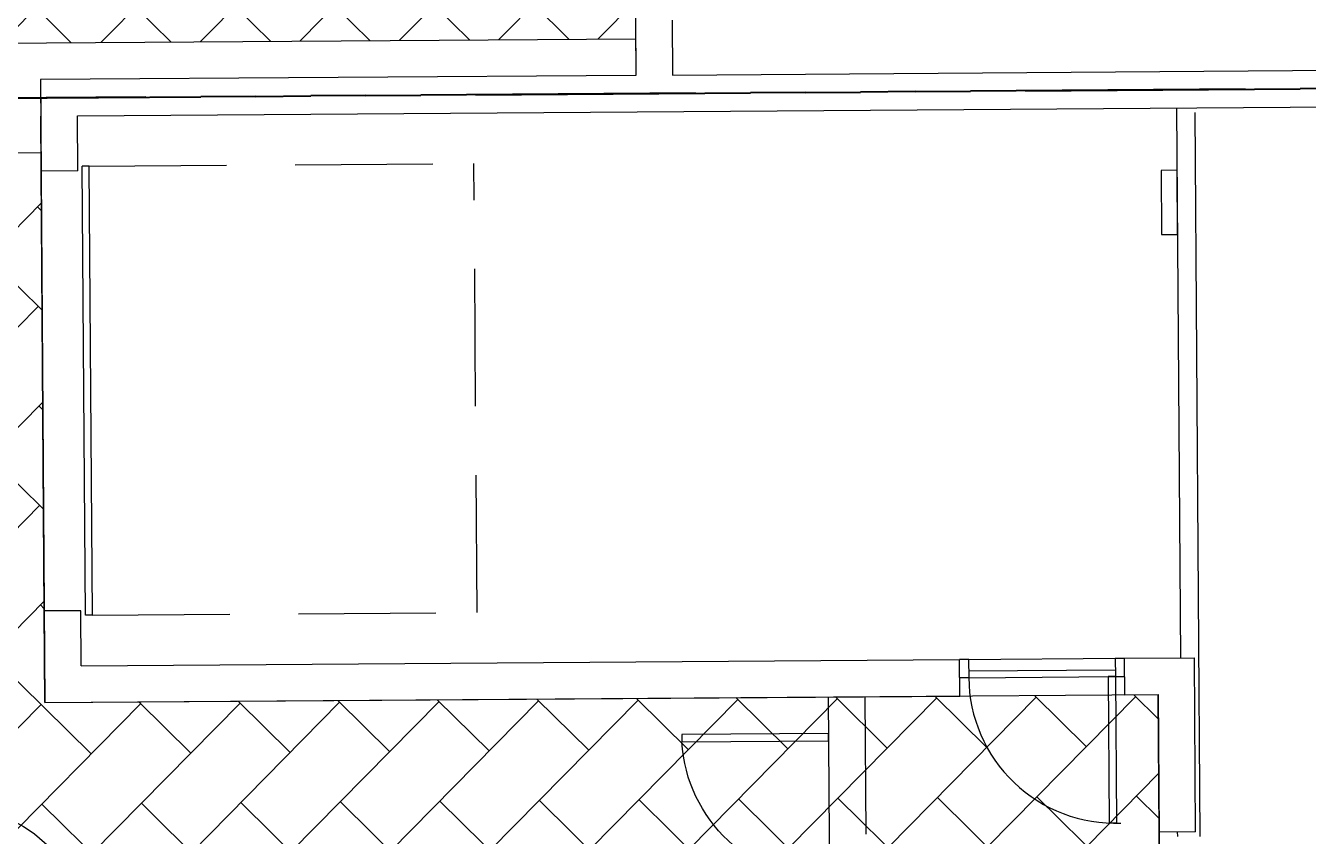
# Model space of a CAD drawing. Header units: feet. Extents: x 919634 to 928945, y 707022 to 708026.
# Drawn here: x 921001.65 to 921024.99, y 707303.78 to 707318.52 of the extents above; entities that cross this region are included whole.
import ezdxf

# ---------------------------------------------------------------- set-up
doc = ezdxf.new("R2010")
doc.units = ezdxf.units.FT
doc.header["$LTSCALE"] = 20
doc.header["$MEASUREMENT"] = 0
doc.linetypes.add('Site Plan$0$HIDDEN2', pattern=[0.1875, 0.125, -0.0625])
doc.linetypes.add('Site Plan$0$PHANTOM2', pattern=[1.25, 0.625, -0.125, 0.125, -0.125, 0.125, -0.125])
for name, color, linetype in [('-u-site-xref', 7, 'Continuous'), ('Site Plan$0$-u-site-bldg_interior', 252, 'Continuous'), ('Site Plan$0$-u-site-fence', 4, 'Site Plan$0$FENCELINE1'), ('Site Plan$0$A-DOOR-EXT_WINDOWS', 253, 'Continuous'), ('Site Plan$0$SP-BLDG-ROOF ABOVE', 4, 'Site Plan$0$HIDDEN2'), ('Site Plan$0$SP-LOT PAVERS', 254, 'Continuous'), ('Site Plan$0$SP-PARKING DESIGNATION', 254, 'Continuous')]:
    doc.layers.add(name, color=color, linetype=linetype)
for name, color, linetype, lineweight in [('Site Plan$0$SP-LOT LINES', 252, 'Site Plan$0$PHANTOM2', 40), ('Site Plan$0$SP-SIDEWALK', 2, 'Continuous', 25), ('SP-BUILDING-FOOTPRINT', 1, 'Continuous', 25)]:
    doc.layers.add(name, color=color, linetype=linetype, lineweight=lineweight)
doc.layers.get('-u-site-xref').off()
doc.linetypes.add('Site Plan$0$FENCELINE1', pattern='A,0.25,-0.1,[133,ltypeshp.shx,S=0.1,R=0,X=-0.1,Y=0],-0.1,1', length=1.45)

# ---------------------------------------------------------------- blocks, each defined once
blk = doc.blocks.new('Site Plan$0$DR1H902')
for p, q in [((-0.5, 0), (-0.5, 1)), ((-0.5, 1), (-0.45, 1)), ((-0.45, 0), (-0.45, 1)), ((-0.5, 0), (-0.45, 0))]:
    blk.add_line(p, q)
blk.add_arc((-0.5, 0), 1, 0, 91.70698)
blk = doc.blocks.new('Site Plan$0$A$C05C92244')
at = {"layer": 'Site Plan$0$A-DOOR-EXT_WINDOWS'}
blk.add_lwpolyline([(32, 32.05), (32, 0.04), (30.4, 0.04), (30.4, 32.05)], close=True, dxfattribs=at)
blk.add_arc((32.08, 32.08), 32.08, 180.0573, 267.0051, dxfattribs=at)
blk = doc.blocks.new('Site Plan')
at = {"layer": 'Site Plan$0$SP-LOT PAVERS'}
h = blk.add_hatch(dxfattribs=at)
h.set_pattern_fill('AR-HBONE', color=256, scale=0.32, angle=-89.58178215)
h.paths.add_polyline_path([(921008.542, 707336.258), (920989.706, 707336.123), (920989.835, 707318.124), (921012.75, 707318.288), (921012.631, 707334.954), (921028.551, 707335.068), (921028.599, 707328.401), (921032.929, 707328.432), (921032.852, 707339.099), (921008.527, 707338.925)])
h = blk.add_hatch(dxfattribs=at)
h.set_pattern_fill('AR-HBONE', color=256, scale=0.32, angle=-89.58178215)
h.paths.add_polyline_path([(921009.984, 707297.267), (921009.948, 707302.267), (921016.78, 707302.317), (921016.828, 707295.65), (921022.329, 707295.689), (921022.253, 707306.355), (921002.003, 707306.211), (921001.932, 707316.21), (920989.849, 707316.124), (920989.984, 707297.125)])
at = {"layer": 'Site Plan$0$-u-site-bldg_interior'}
for p, q in [((921012.748, 707318.621, -0.001), (921012.755, 707317.621, -0.001)), ((921013.415, 707318.626, -0.001), (921013.422, 707317.626, -0.001)), ((921013.422, 707317.626, -0.001), (921066.504, 707318.005, -0.001)), ((921002.594, 707316.882, -0.001), (921061.509, 707317.303, -0.001)), ((921001.934, 707315.877, -0.001), (921001.927, 707316.877, -0.001)), ((921002.601, 707315.882, -0.001), (921002.594, 707316.882, -0.001)), ((921022.665, 707307.025, -0.001), (921022.593, 707317.025, -0.001)), ((921023.021, 707303.777, -0.001), (921022.927, 707316.944, -0.001)), ((921002.601, 707315.882, -0.001), (921001.934, 707315.877, -0.001)), ((921001.991, 707307.877, -0.001), (921001.934, 707315.877, -0.001)), ((921002.809, 707315.967, -0.001), (921002.684, 707315.966, -0.001)), ((921002.742, 707307.799, -0.001), (921002.684, 707315.966, -0.001)), ((921002.867, 707307.8, -0.001), (921002.809, 707315.967, -0.001)), ((921002.658, 707307.882, -0.001), (921001.991, 707307.877, -0.001)), ((921002.003, 707306.211, -0.001), (921001.991, 707307.877, -0.001)), ((921002.665, 707306.882, -0.001), (921002.658, 707307.882, -0.001)), ((921002.867, 707307.8, -0.001), (921002.742, 707307.799, -0.001)), ((921018.641, 707306.996, -0.001), (921021.642, 707307.018, -0.001)), ((921021.475, 707307.017, -0.001), (921021.642, 707307.018, -0.001)), ((921021.475, 707307.017, -0.001), (921021.477, 707306.683, -0.001)), ((921021.642, 707307.018, -0.001), (921022.915, 707307.027, -0.001)), ((921021.646, 707306.351, -0.001), (921021.642, 707307.018, -0.001)), ((921022.937, 707303.86, -0.001), (921022.915, 707307.027, -0.001)), ((921002.665, 707306.882, -0.001), (921018.641, 707306.996, -0.001)), ((921018.808, 707306.998, -0.001), (921018.641, 707306.996, -0.001)), ((921018.646, 707306.329, -0.001), (921018.641, 707306.996, -0.001)), ((921018.808, 707306.997, -0.001), (921018.81, 707306.664, -0.001)), ((921018.809, 707306.789, -0.001), (921021.476, 707306.808, -0.001)), ((921018.81, 707306.664, -0.001), (921018.644, 707306.663, -0.001)), ((921018.81, 707306.664, -0.001), (921021.477, 707306.683, -0.001)), ((921021.477, 707306.683, -0.001), (921021.644, 707306.684, -0.001)), ((921002.003, 707306.211, -0.001), (921018.646, 707306.33, -0.001)), ((921021.646, 707306.351, -0.001), (921022.253, 707306.355, -0.001)), ((921022.271, 707303.855, -0.001), (921022.253, 707306.355, -0.001)), ((921022.937, 707303.86, -0.001), (921022.271, 707303.855, -0.001)), ((921022.315, 707297.689, -0.001), (921022.271, 707303.855, -0.001)), ((921022.604, 707303.858, -0.001), (921022.605, 707303.775, -0.001))]:
    blk.add_line(p, q, dxfattribs=at)
at = {"layer": 'Site Plan$0$-u-site-bldg_interior', "elevation": -0.001}
blk.add_lwpolyline([(921012.755, 707317.621), (921001.922, 707317.544), (921001.927, 707316.877)], dxfattribs=at)
blk.add_lwpolyline([(921022.318, 707314.725), (921022.61, 707314.727), (921022.601, 707315.894), (921022.31, 707315.892)], close=True, dxfattribs=at)
at = {"layer": 'Site Plan$0$-u-site-fence', "ltscale": 0.15, "elevation": -0.001}
blk.add_lwpolyline([(921016.251, 707306.313), (921016.334, 707295.313)], dxfattribs=at)
at = {"layer": 'Site Plan$0$SP-BLDG-ROOF ABOVE'}
for p, q in [((921002.809, 707315.967, -0.001), (921009.808, 707316.017, -0.001)), ((921009.867, 707307.85, -0.001), (921009.808, 707316.017, -0.001)), ((921002.867, 707307.8, -0.001), (921009.867, 707307.85, -0.001))]:
    blk.add_line(p, q, dxfattribs=at)
at = {"layer": 'Site Plan$0$SP-BLDG-ROOF ABOVE', "elevation": -0.001}
blk.add_lwpolyline([(921016.92, 707306.317), (921017.077, 707284.318)], dxfattribs=at)
at = {"layer": 'Site Plan$0$SP-LOT LINES', "ltscale": 0.4, "elevation": -0.001}
for points in [[(921083.839, 707317.796), (921083.68, 707340.129), (920989.682, 707339.457), (920989.842, 707317.124)], [(921083.996, 707295.796), (921083.839, 707317.796), (920989.842, 707317.124), (920989.999, 707295.125)]]:
    blk.add_lwpolyline(points, close=True, dxfattribs=at)
at = {"layer": 'Site Plan$0$SP-PARKING DESIGNATION'}
blk.add_circle((921000.311, 707301.809), 2.511, dxfattribs=at)
at = {"layer": 'Site Plan$0$SP-SIDEWALK'}
for p, q in [((920989.835, 707318.124, -0.001), (921012.75, 707318.288, -0.001)), ((921001.932, 707316.21, -0.001), (920989.849, 707316.124, -0.001))]:
    blk.add_line(p, q, dxfattribs=at)
at = {"layer": 'Site Plan$0$-u-site-bldg_interior', "extrusion": (5.60067e-10, 4.0024e-12, -1), "xscale": -2.66699025530579, "yscale": 2.66699025530579, "zscale": -7.111974014148773, "rotation": 179.590555555895}
blk.add_blockref('Site Plan$0$DR1H902', (-921020.144, 707306.674, 0.001), dxfattribs=at)
at = {"layer": 'Site Plan$0$-u-site-fence', "xscale": -0.08333333333333348, "yscale": 0.08333333333333336, "zscale": 0.08333333333333334, "rotation": 270.3629522454309}
blk.add_blockref('Site Plan$0$A$C05C92244', (921013.605, 707302.962, -0.001), dxfattribs=at)

msp = doc.modelspace()

# ---------------------------------------------------------------- block references
at = {"layer": '-u-site-xref'}
msp.add_blockref('Site Plan', (0, 0), dxfattribs=at)

# ---------------------------------------------------------------- next in the draw order: linework, layer by layer
at = {"layer": 'SP-BUILDING-FOOTPRINT', "elevation": -0.001}
msp.add_lwpolyline([(921065.485, 707274.012), (921065.411, 707284.33), (921067.411, 707284.344), (921067.249, 707307.01), (921065.249, 707306.996), (921065.175, 707317.329), (921067.175, 707317.343), (921067.082, 707330.343), (921071.082, 707330.372), (921071.013, 707340.038), (921065.013, 707339.995), (921065.013, 707339.996), (921032.848, 707339.765), (921032.929, 707328.432), (921012.679, 707328.288), (921012.755, 707317.621), (921001.922, 707317.544), (921002.003, 707306.211), (921022.253, 707306.355), (921022.41, 707284.356), (921002.16, 707284.211), (921002.241, 707272.878)], dxfattribs=at)

doc.saveas('drawing.dxf')
